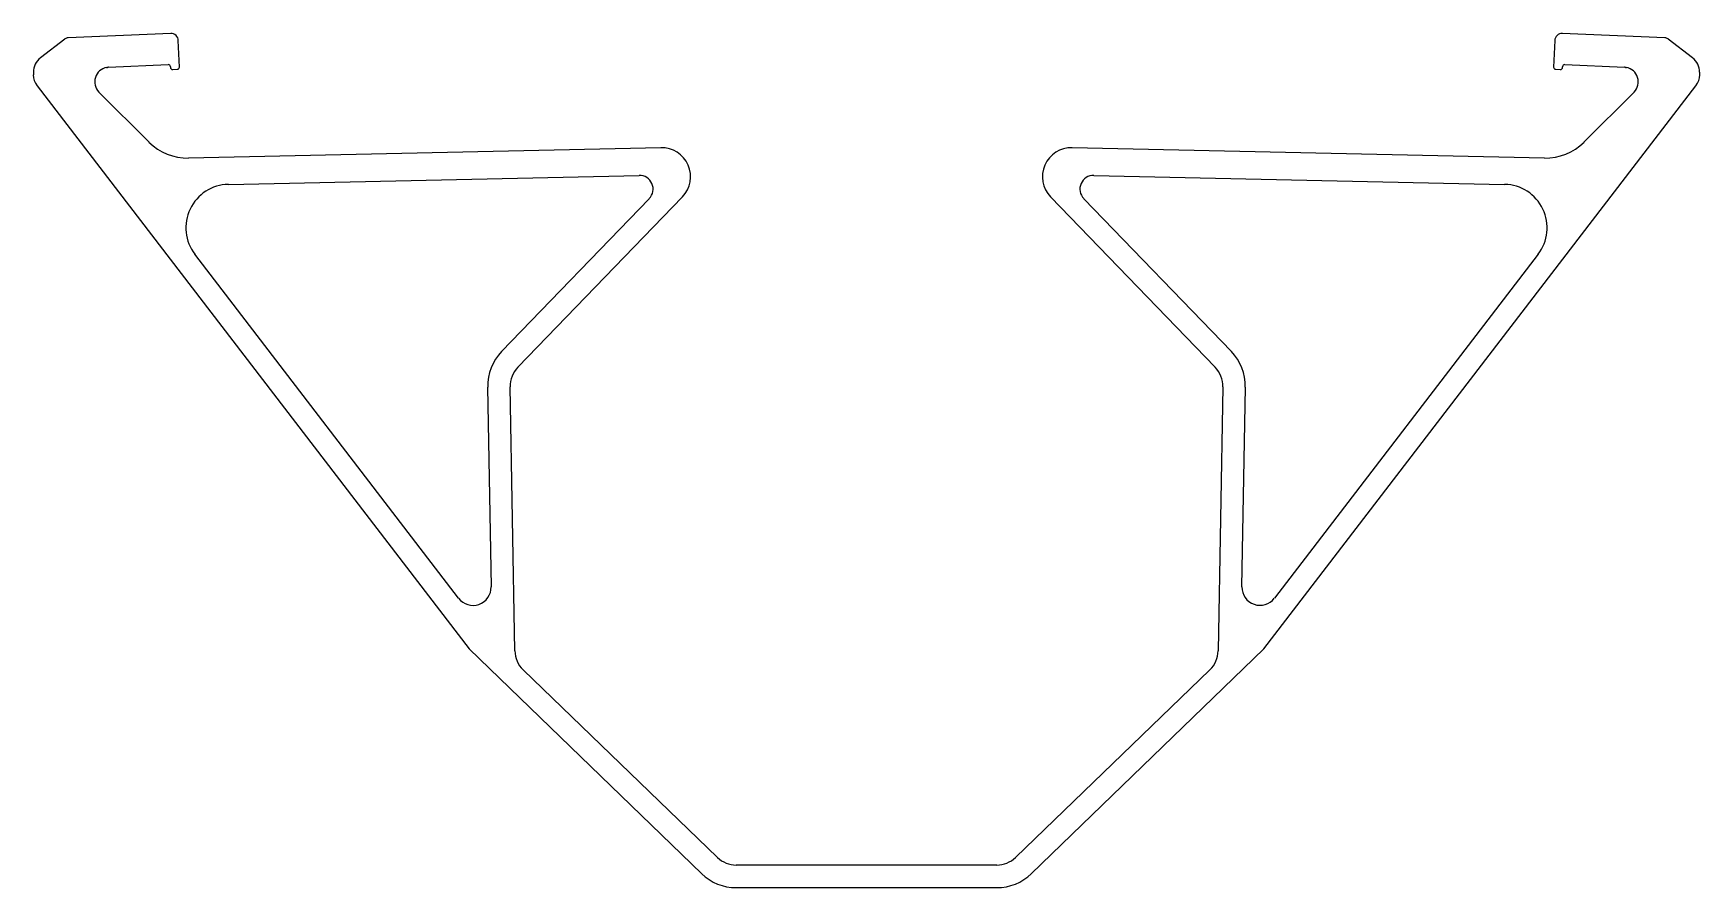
# Model space of a CAD drawing. Extents: x 2322 to 2614, y 1845 to 1994.
import ezdxf

# ---------------------------------------------------------------- set-up
doc = ezdxf.new("R2010")
doc.units = 0
doc.layers.get('0').update_dxf_attribs({"linetype": 'CONTINUOUS'})

msp = doc.modelspace()

# ---------------------------------------------------------------- linework, layer by layer
for p, q in [((2327.62, 1993.34), (2323.32, 1990.04)), ((2346.15, 1994.33), (2328.18, 1993.55)), ((2347.68, 1988.42), (2347.48, 1993.06)), ((2588.78, 1993.06), (2588.57, 1988.42)), ((2608.07, 1993.55), (2590.1, 1994.33)), ((2612.93, 1990.04), (2608.63, 1993.34)), ((2322.08, 1987.52), (2322.08, 1987.08)), ((2334.93, 1988.35), (2335.06, 1988.37)), ((2335.26, 1988.39), (2345.71, 1988.85)), ((2346.11, 1988.47), (2346.11, 1988.37)), ((2346.51, 1987.99), (2347.31, 1988.03)), ((2588.94, 1988.03), (2589.74, 1987.99)), ((2590.14, 1988.37), (2590.14, 1988.47)), ((2590.54, 1988.85), (2600.99, 1988.39)), ((2601.19, 1988.37), (2601.32, 1988.35)), ((2614.18, 1987.08), (2614.18, 1987.52)), ((2322.73, 1985.14), (2398.45, 1886.47)), ((2342.36, 1975.27), (2333.57, 1984.05)), ((2537.8, 1886.47), (2613.52, 1985.14)), ((2602.68, 1984.05), (2593.89, 1975.27)), ((2432.09, 1974.29), (2349.3, 1972.48)), ((2586.95, 1972.48), (2504.16, 1974.29)), ((2356.26, 1967.87), (2428.25, 1969.44)), ((2508, 1969.44), (2579.99, 1967.87)), ((2430.04, 1965.36), (2404.16, 1938.57)), ((2407.02, 1935.82), (2435.85, 1965.68)), ((2500.4, 1965.68), (2529.23, 1935.82)), ((2532.09, 1938.57), (2506.21, 1965.36)), ((2396.63, 1895.35), (2350.38, 1955.61)), ((2585.87, 1955.61), (2539.62, 1895.35)), ((2401.71, 1932.35), (2402.32, 1897.33)), ((2406.48, 1886.16), (2405.67, 1932.41)), ((2530.58, 1932.41), (2529.77, 1886.16)), ((2533.93, 1897.33), (2534.54, 1932.35)), ((2398.45, 1886.47), (2439.24, 1847.08)), ((2497.01, 1847.08), (2537.8, 1886.47)), ((2441.98, 1849.94), (2407.93, 1882.82)), ((2528.32, 1882.82), (2494.27, 1849.94)), ((2490.96, 1848.6), (2445.29, 1848.6)), ((2445.28, 1844.64), (2490.97, 1844.64))]:
    msp.add_line(p, q)
for centre, radius, start, end in [((2328.23, 1992.55), 1, 92.5001, 127.5001), ((2346.21, 1993.06), 1.27, 359.9998, 92.5001), ((2590.05, 1993.06), 1.27, 87.4999, 180.0002), ((2608.02, 1992.55), 1, 52.4999, 87.4999), ((2325.25, 1987.52), 3.17, 127.4998, 179.9998), ((2611, 1987.52), 3.17, 0.0002, 52.5002), ((2325.25, 1987.08), 3.18, 180.0003, 217.5003), ((2335.37, 1985.85), 2.54, 100.0002, 224.9999), ((2335.37, 1985.85), 2.54, 92.4997, 96.8202), ((2345.73, 1988.47), 0.381, 359.9992, 92.5005), ((2346.49, 1988.37), 0.381, 180.0003, 272.4994), ((2347.3, 1988.41), 0.381, 272.4997, 2.5002), ((2588.95, 1988.41), 0.381, 177.4998, 267.5003), ((2589.76, 1988.37), 0.381, 267.5006, 359.9997), ((2590.52, 1988.47), 0.381, 87.4995, 180.0008), ((2600.88, 1985.85), 2.54, 83.1798, 87.5003), ((2600.88, 1985.85), 2.54, 315.0001, 79.9998), ((2611, 1987.08), 3.18, 322.4997, 359.9997), ((2349.09, 1982.01), 9.53, 225, 271.2499), ((2587.16, 1982.01), 9.53, 268.7501, 315), ((2432.2, 1969.21), 5.08, 316, 91.25), ((2504.05, 1969.21), 5.08, 88.75, 224), ((2428.31, 1967.04), 2.41, 315.9999, 91.25), ((2507.94, 1967.04), 2.41, 88.75, 224.0001), ((2356.43, 1960.25), 7.62, 91.25, 217.5), ((2579.82, 1960.25), 7.62, 322.5, 88.75), ((2410.44, 1932.51), 8.72, 136, 181), ((2525.81, 1932.51), 8.72, 359, 44), ((2410.47, 1932.49), 4.8, 136, 181), ((2525.78, 1932.49), 4.8, 359, 44), ((2399.15, 1897.28), 3.18, 217.5, 1), ((2537.1, 1897.28), 3.17, 179, 322.5), ((2411.24, 1886.24), 4.76, 181, 226), ((2525.01, 1886.24), 4.76, 314, 359), ((2445.29, 1853.36), 4.76, 226, 270), ((2490.96, 1853.36), 4.76, 270, 314), ((2445.28, 1853.34), 8.7, 226, 270), ((2490.97, 1853.34), 8.7, 270, 314)]:
    msp.add_arc(centre, radius, start, end)

doc.saveas('drawing.dxf')
